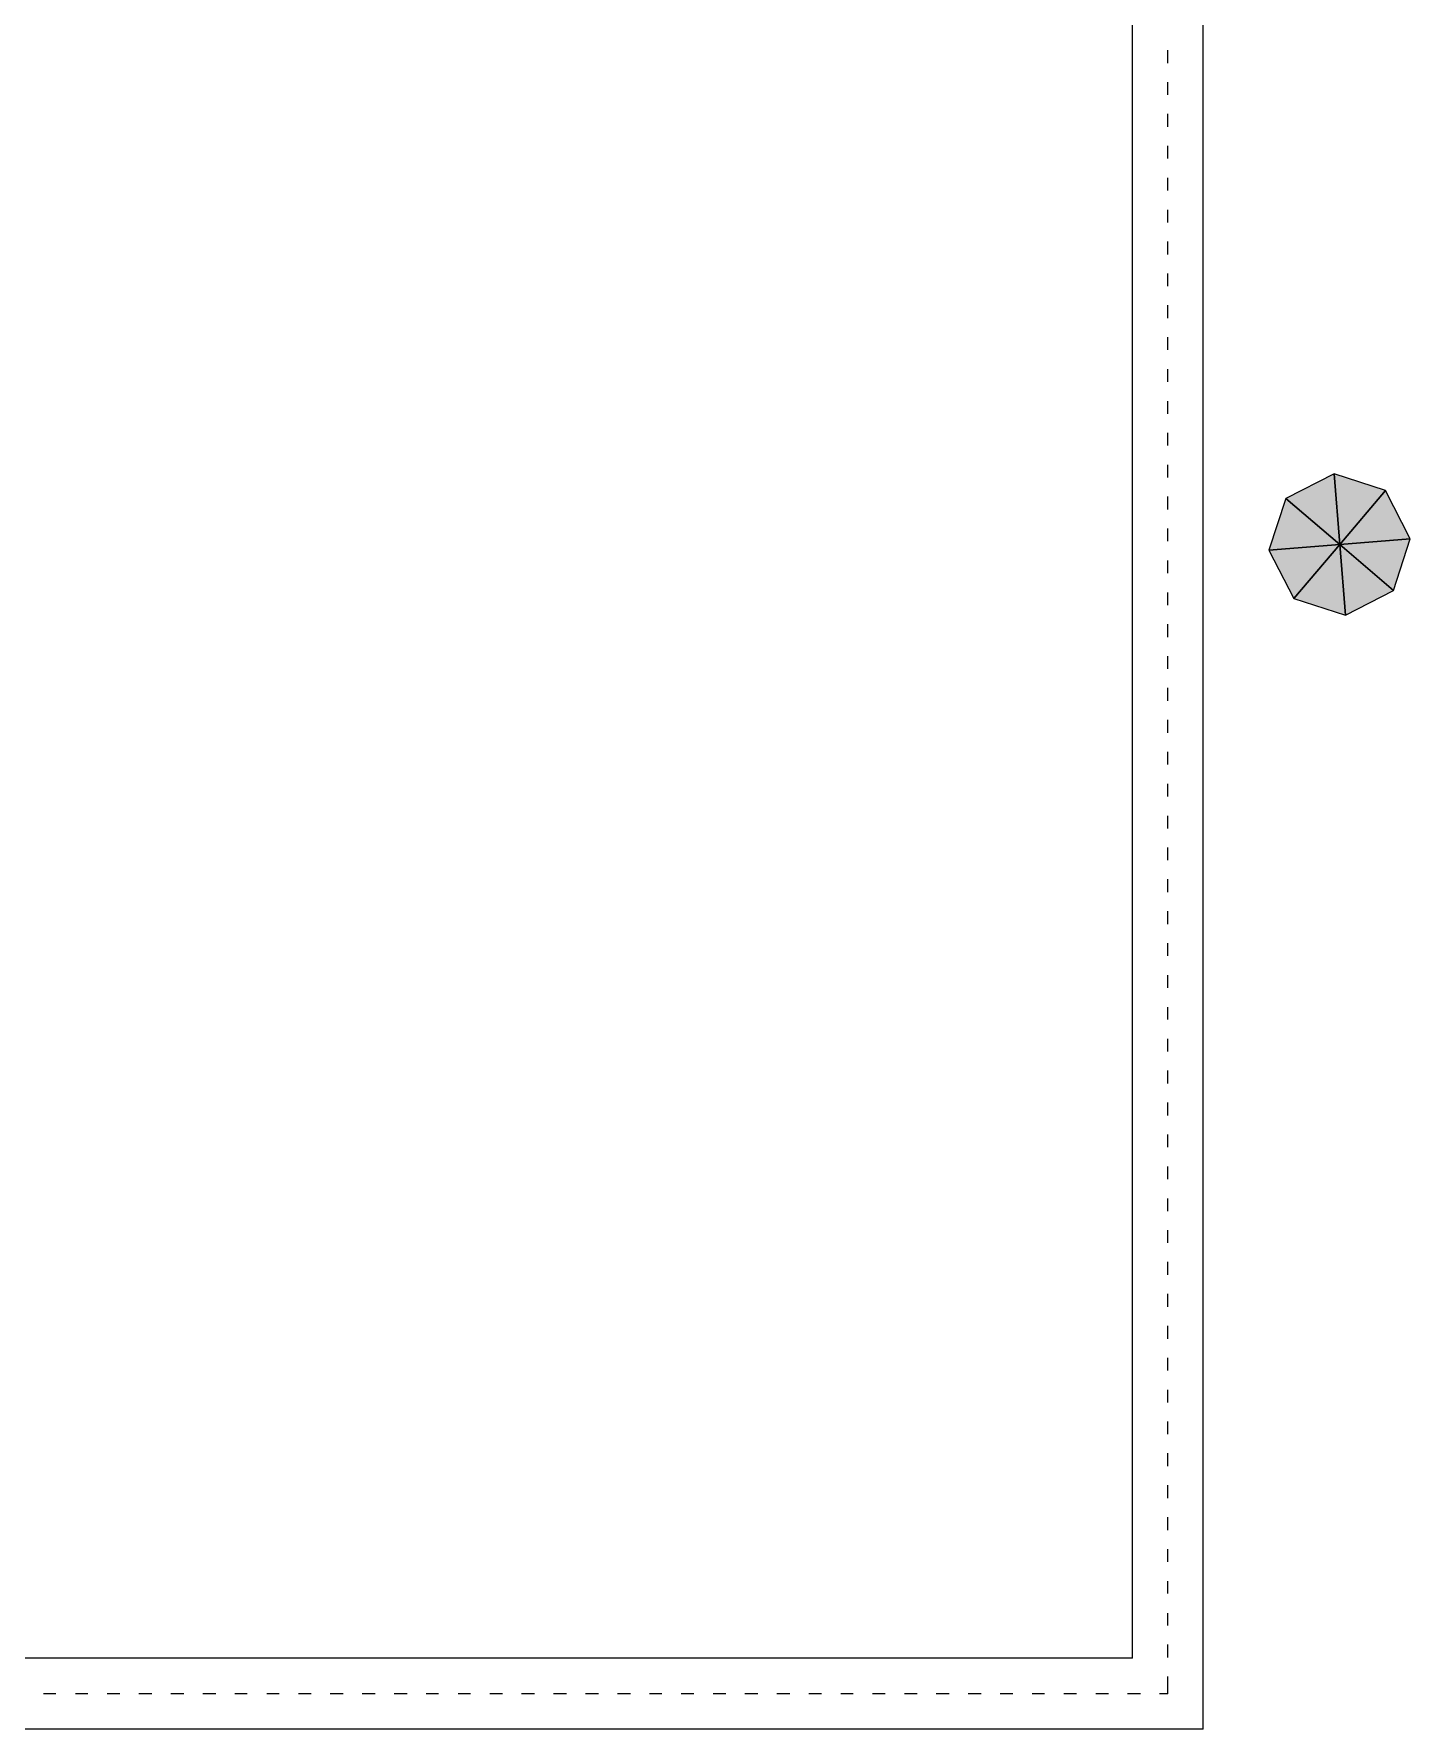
# Model space of a CAD drawing. Header units: millimetres. Extents: x -4415 to 173792, y -78716 to 47289.
# Drawn here: x 46980 to 50863, y -7889 to -3105 of the extents above; entities that cross this region are included whole.
import ezdxf

# ---------------------------------------------------------------- set-up
doc = ezdxf.new("R2010")
doc.units = ezdxf.units.MM

msp = doc.modelspace()

# ---------------------------------------------------------------- hatches: boundary and pattern name
h = msp.add_hatch(color=0)
h.dxf.hatch_style = 2
h.paths.add_polyline_path([(50648.7, -4346.7), (50512.4, -4416.4), (50664.8, -4546.3)])
h = msp.add_hatch(color=0)
h.dxf.hatch_style = 2
h.paths.add_polyline_path([(50793.7, -4393.9), (50648.7, -4346.7), (50664.8, -4546.3)])
h = msp.add_hatch(color=0)
h.dxf.hatch_style = 2
h.paths.add_polyline_path([(50863.4, -4530.2), (50793.7, -4393.9), (50664.8, -4546.3)])
h = msp.add_hatch(color=0)
h.dxf.hatch_style = 2
h.paths.add_polyline_path([(50512.4, -4416.4), (50465.2, -4562.4), (50664.8, -4546.3)])
h = msp.add_hatch(color=0)
h.dxf.hatch_style = 2
h.paths.add_polyline_path([(50816.2, -4676.2), (50863.4, -4530.2), (50664.8, -4546.3)])
h = msp.add_hatch(color=0)
h.dxf.hatch_style = 2
h.paths.add_polyline_path([(50465.2, -4562.4), (50534.9, -4698.8), (50664.8, -4546.3)])
h = msp.add_hatch(color=0)
h.dxf.hatch_style = 2
h.paths.add_polyline_path([(50534.9, -4698.8), (50680.9, -4746), (50664.8, -4546.3)])
h = msp.add_hatch(color=0)
h.dxf.hatch_style = 2
h.paths.add_polyline_path([(50680.9, -4746), (50816.2, -4676.2), (50664.8, -4546.3)])

# ---------------------------------------------------------------- linework, layer by layer
at = {"color": 0, "lineweight": 0}
for points in [[(50279.4, -7889.2), (50279.4, 7311.5)], [(50079.8, -7689.5), (50078.7, 7110.8)], [(50179.6, -3187.3), (50179.6, -3150.8)], [(50179.6, -3277.5), (50179.6, -3241)], [(50179.6, -3367.6), (50179.6, -3331.1)], [(50179.6, -3456.7), (50179.6, -3421.3)], [(50179.6, -3546.9), (50179.6, -3511.5)], [(50179.6, -3637.1), (50179.6, -3601.7)], [(50179.6, -3727.3), (50179.6, -3690.8)], [(50179.6, -3817.4), (50179.6, -3780.9)], [(50179.6, -3907.6), (50179.6, -3871.1)], [(50179.6, -3996.7), (50179.6, -3961.3)], [(50179.6, -4086.9), (50179.6, -4051.5)], [(50179.6, -4177.1), (50179.6, -4141.6)], [(50179.6, -4267.2), (50179.6, -4230.7)], [(50179.6, -4357.4), (50179.6, -4320.9)], [(50179.6, -4447.6), (50179.6, -4411.1)], [(50179.6, -4536.7), (50179.6, -4501.3)], [(50179.6, -4626.9), (50179.6, -4591.4)], [(50179.6, -4717), (50179.6, -4681.6)], [(50179.6, -4807.2), (50179.6, -4770.7)], [(50179.6, -4897.4), (50179.6, -4860.9)], [(50179.6, -4987.5), (50179.6, -4951)], [(50179.6, -5077.7), (50179.6, -5041.2)], [(50179.6, -5166.8), (50179.6, -5131.4)], [(50179.6, -5257), (50179.6, -5221.6)], [(50179.6, -5347.2), (50179.6, -5311.7)], [(50179.6, -5437.3), (50179.6, -5400.8)], [(50179.6, -5527.5), (50179.6, -5491)], [(50179.6, -5617.7), (50179.6, -5581.2)], [(50179.6, -5706.8), (50179.6, -5671.4)], [(50179.6, -5797), (50179.6, -5761.5)], [(50179.6, -5887.1), (50179.6, -5851.7)], [(50179.6, -5977.3), (50179.6, -5940.8)], [(50179.6, -6067.5), (50179.6, -6031)], [(50179.6, -6157.7), (50179.6, -6121.2)], [(50179.6, -6246.8), (50179.6, -6211.3)], [(50179.6, -6336.9), (50179.6, -6301.5)], [(50179.6, -6427.1), (50179.6, -6391.7)], [(50179.6, -6517.3), (50179.6, -6480.8)], [(50179.6, -6607.5), (50179.6, -6571)], [(50179.6, -6697.6), (50179.6, -6661.1)], [(50179.6, -6787.8), (50179.6, -6751.3)], [(50179.6, -6876.9), (50179.6, -6841.5)], [(50179.6, -6967.1), (50179.6, -6931.7)], [(50179.6, -7057.2), (50179.6, -7020.8)], [(50179.6, -7147.4), (50179.6, -7110.9)], [(50179.6, -7237.6), (50179.6, -7201.1)], [(50179.6, -7327.8), (50179.6, -7291.3)], [(50179.6, -7416.9), (50179.6, -7381.4)], [(50179.6, -7507), (50179.6, -7471.6)], [(50179.6, -7597.2), (50179.6, -7561.8)], [(50179.6, -7687.4), (50179.6, -7650.9)], [(50079.8, -7689.5), (40278.8, -7689.5)], [(50179.6, -7789.4), (50179.6, -7741.1)], [(47041.8, -7789.4), (47006.4, -7789.4)], [(47132, -7789.4), (47096.5, -7789.4)], [(47222.1, -7789.4), (47186.7, -7789.4)], [(47312.3, -7789.4), (47275.8, -7789.4)], [(47402.5, -7789.4), (47366, -7789.4)], [(47492.7, -7789.4), (47456.2, -7789.4)], [(47581.8, -7789.4), (47546.3, -7789.4)], [(47671.9, -7789.4), (47636.5, -7789.4)], [(47762.1, -7789.4), (47726.7, -7789.4)], [(47852.3, -7789.4), (47815.8, -7789.4)], [(47942.4, -7789.4), (47905.9, -7789.4)], [(48032.6, -7789.4), (47996.1, -7789.4)], [(48121.7, -7789.4), (48086.3, -7789.4)], [(48211.9, -7789.4), (48176.5, -7789.4)], [(48302.1, -7789.4), (48266.6, -7789.4)], [(48392.2, -7789.4), (48355.7, -7789.4)], [(48482.4, -7789.4), (48445.9, -7789.4)], [(48572.6, -7789.4), (48536.1, -7789.4)], [(48662.8, -7789.4), (48626.3, -7789.4)], [(48751.9, -7789.4), (48716.4, -7789.4)], [(48842, -7789.4), (48806.6, -7789.4)], [(48932.2, -7789.4), (48896.8, -7789.4)], [(49022.4, -7789.4), (48985.9, -7789.4)], [(49112.6, -7789.4), (49076.1, -7789.4)], [(49202.7, -7789.4), (49166.2, -7789.4)], [(49291.8, -7789.4), (49256.4, -7789.4)], [(49382, -7789.4), (49346.6, -7789.4)], [(49472.2, -7789.4), (49436.8, -7789.4)], [(49562.4, -7789.4), (49525.9, -7789.4)], [(49652.5, -7789.4), (49616, -7789.4)], [(49742.7, -7789.4), (49706.2, -7789.4)], [(49831.8, -7789.4), (49796.4, -7789.4)], [(49922, -7789.4), (49886.5, -7789.4)], [(50012.1, -7789.4), (49976.7, -7789.4)], [(50102.3, -7789.4), (50065.8, -7789.4)], [(50179.6, -7789.4), (50156, -7789.4)], [(50279.4, -7889.2), (40079.1, -7889.2)]]:
    msp.add_lwpolyline(points, dxfattribs=at)
for points in [[(50648.7, -4346.7), (50512.4, -4416.4), (50664.8, -4546.3)], [(50793.7, -4393.9), (50648.7, -4346.7), (50664.8, -4546.3)], [(50863.4, -4530.2), (50793.7, -4393.9), (50664.8, -4546.3)], [(50512.4, -4416.4), (50465.2, -4562.4), (50664.8, -4546.3)], [(50816.2, -4676.2), (50863.4, -4530.2), (50664.8, -4546.3)], [(50465.2, -4562.4), (50534.9, -4698.8), (50664.8, -4546.3)], [(50534.9, -4698.8), (50680.9, -4746), (50664.8, -4546.3)], [(50680.9, -4746), (50816.2, -4676.2), (50664.8, -4546.3)]]:
    msp.add_lwpolyline(points, close=True, dxfattribs=at)

doc.saveas('drawing.dxf')
